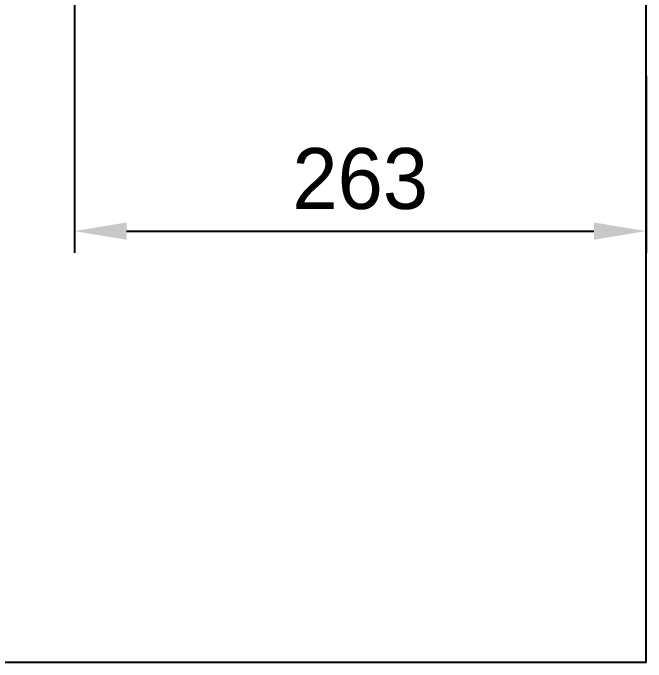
# Model space of a CAD drawing. Header units: millimetres. Extents: x 9401 to 11826, y -521 to 2909.
# Drawn here: x 11108.5 to 11399.8, y 201.4 to 500 of the extents above; entities that cross this region are included whole.
import ezdxf
from ezdxf.lldxf.tags import DXFTag

# ---------------------------------------------------------------- set-up
doc = ezdxf.new("R2010")
doc.units = ezdxf.units.MM
doc.header["$LTSCALE"] = 0.2
doc.layers.add('001', color=7, linetype='Continuous')
doc.layers.add('LINE', color=7, linetype='Continuous', lineweight=25)
doc.styles.add('h', font='', dxfattribs={"height": 28})
doc.styles.get('h').set_extended_font_data('Haansoft Batang')
tags = doc.linetypes.add('Amconstr', pattern=[9999, 9999, 0]).pattern_tags.tags
tags[6:7] = [DXFTag(74, 4), DXFTag(75, 0), DXFTag(340, '0'), DXFTag(46, 1.0), DXFTag(50, 0.0), DXFTag(44, 0.0), DXFTag(45, 0.0)]
tags[4:5] = [DXFTag(74, 4), DXFTag(75, 0), DXFTag(340, '0'), DXFTag(46, 1.0), DXFTag(50, 0.0), DXFTag(44, 0.0), DXFTag(45, 0.0)]
doc.dimstyles.new('AM_ISO$0', dxfattribs={"dimtxt": 28, "dimasz": 24, "dimexe": 10, "dimexo": 0, "dimgap": 10, "dimtad": 1, "dimdec": 0, "dimdsep": 46, "dimtxsty": 'h', "dimcen": -5, "dimclrd": 256, "dimclre": 256, "dimclrt": 256, "dimadec": 0, "dimazin": 2, "dimtp": 0.1, "dimtm": 0.1, "dimtfac": 0.71, "dimtdec": 0, "dimtmove": 0, "dimatfit": 3, "dimfxl": 0, "dimlwd": -1, "dimlwe": -1, "dimarcsym": 0})

# ---------------------------------------------------------------- blocks, each defined once
blk = doc.blocks.new('*D10')
at = {"layer": 'Defpoints', "color": 0, "linetype": 'Amconstr'}
for p in [(11136.8, 471.09), (11399.79, 471.09), (11399.79, 399.64)]:
    blk.add_point(p, dxfattribs=at)
at = {"layer": 'LINE', "linetype": 'ByBlock'}
for p, q in [((11136.8, 471.09), (11136.8, 389.64)), ((11399.79, 471.09), (11399.79, 389.64)), ((11160.8, 399.64), (11375.79, 399.64))]:
    blk.add_line(p, q, dxfattribs=at)
at = {"layer": 'LINE', "linetype": 'Amconstr'}
for points in [[(11160.8, 403.64), (11160.8, 395.64), (11136.8, 399.64)], [(11375.79, 403.64), (11375.79, 395.64), (11399.79, 399.64)]]:
    blk.add_solid(points, dxfattribs=at)
at = {"layer": 'LINE', "linetype": 'Amconstr', "insert": (11268.29, 423.64), "char_height": 28, "attachment_point": 5, "style": 'h'}
blk.add_mtext('263', dxfattribs=at)

msp = doc.modelspace()

# ---------------------------------------------------------------- linework, layer by layer
at = {"layer": '001', "color": 7}
msp.add_lwpolyline([(10726.78, 201.44), (11399.78, 201.44), (11399.78, 1231.04)], dxfattribs=at)
at = {"layer": 'LINE', "linetype": 'Amconstr'}
msp.add_line((11136.8, 696.53), (11136.8, 471.09), dxfattribs=at)

# ---------------------------------------------------------------- dimensions: what is measured, and where the dimension line sits
dim = msp.add_linear_dim(base=(11399.78, 399.64), p1=(11136.8, 471.09), p2=(11399.78, 471.09), dimstyle='AM_ISO$0', dxfattribs=at)
dim.commit()
dim.dimension.update_dxf_attribs({"geometry": '*D10', "text_midpoint": (11268.29, 423.64)})

doc.saveas('drawing.dxf')
